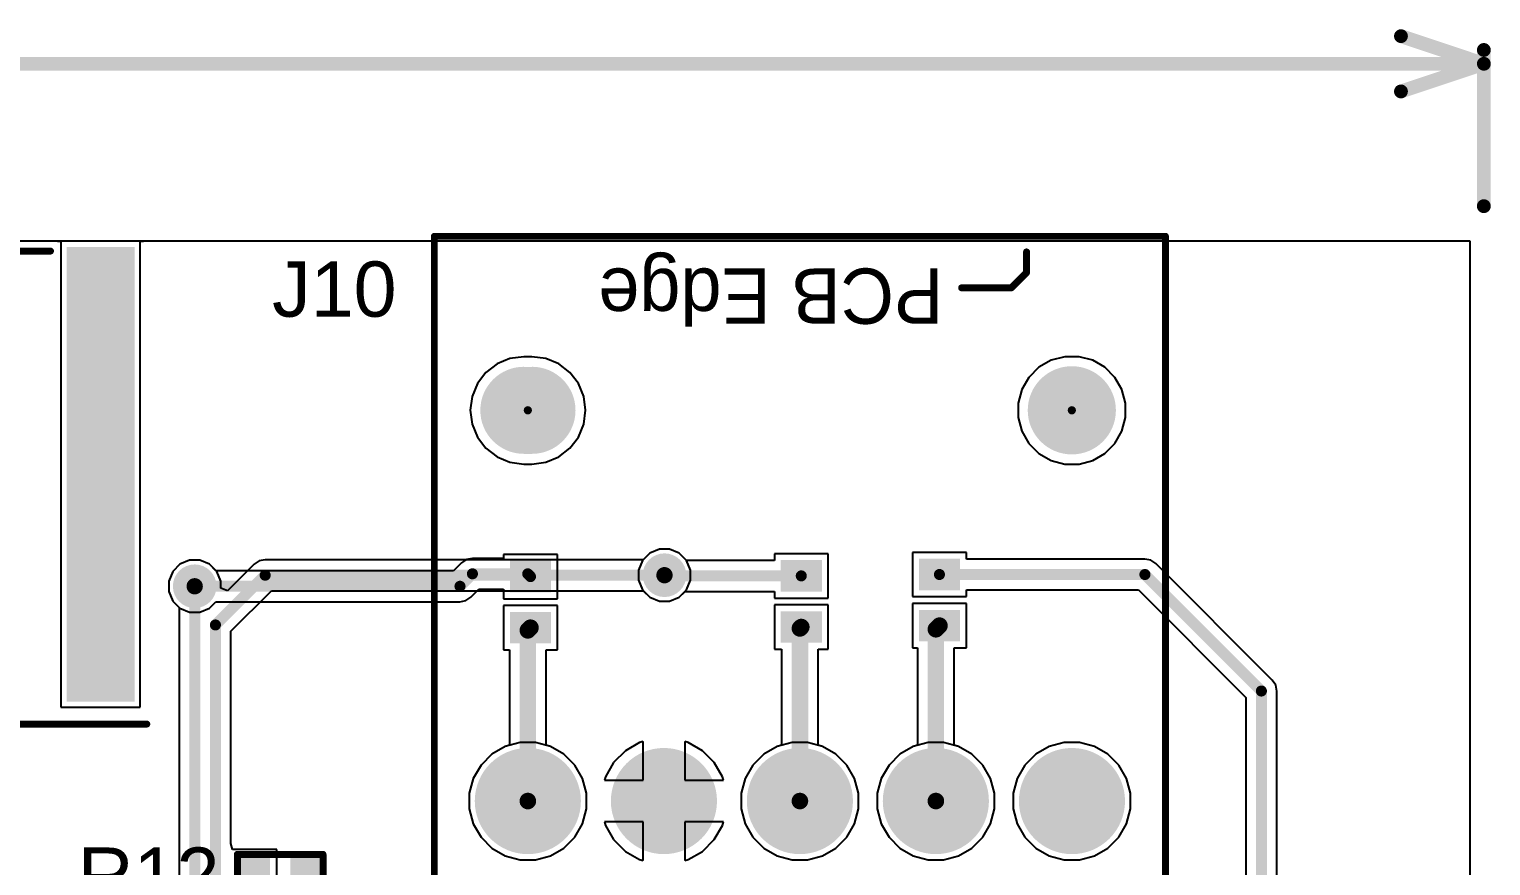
# Model space of a CAD drawing. Header units: millimetres. Extents: x -0.13 to 3.86, y -0.01 to 4.3.
# Drawn here: x 2.797 to 3.855, y 3.688 to 4.293 of the extents above; entities that cross this region are included whole.
import ezdxf

# ---------------------------------------------------------------- set-up
doc = ezdxf.new("R2010")
doc.units = ezdxf.units.MM
doc.header["$MEASUREMENT"] = 0
for name, color, linetype in [('BottomLayer', 5, 'Continuous'), ('BottomPaste', 16, 'Continuous'), ('BottomSolder', 6, 'Continuous'), ('Mechanical1', 6, 'Continuous'), ('MultiLayer', 9, 'Continuous'), ('PadHoleLayer', 156, 'Continuous'), ('TopLayer', 1, 'Continuous'), ('TopOverlay', 2, 'Continuous'), ('TopPaste', 8, 'Continuous'), ('TopSolder', 216, 'Continuous'), ('ViaHoleLayer', 16, 'Continuous')]:
    doc.layers.add(name, color=color, linetype=linetype)
doc.styles.add('Arial', font='arial.ttf', dxfattribs={"height": 0.2})

# ---------------------------------------------------------------- blocks, each defined once
blk = doc.blocks.new('R___0402_152')
at = {"layer": 'TopLayer'}
for points in [[(-0.0275, -0.0125), (-0.0275, 0.0125), (-0.0095, 0.0125), (-0.0095, -0.0125)], [(0.0095, -0.0125), (0.0095, 0.0125), (0.0275, 0.0125), (0.0275, -0.0125)]]:
    blk.add_hatch(color=1, dxfattribs=at).paths.add_polyline_path(points)
at = {"layer": 'TopPaste'}
for points in [[(-0.0275, -0.0125), (-0.0275, 0.0125), (-0.0095, 0.0125), (-0.0095, -0.0125)], [(0.0095, -0.0125), (0.0095, 0.0125), (0.0275, 0.0125), (0.0275, -0.0125)]]:
    blk.add_hatch(color=8, dxfattribs=at).paths.add_polyline_path(points)
at = {"layer": 'TopSolder'}
for points in [[(-0.0297, -0.0147), (-0.0297, 0.0147), (-0.0073, 0.0147), (-0.0073, -0.0147)], [(0.0073, -0.0147), (0.0073, 0.0147), (0.0297, 0.0147), (0.0297, -0.0147)]]:
    blk.add_hatch(color=216, dxfattribs=at).paths.add_polyline_path(points)
at = {"layer": 'TopOverlay'}
for points, const_width in [([(-0.031, -0.016), (-0.031, 0.016)], 0.005), ([(-0.031, 0.016), (0.031, 0.016)], 0.005), ([(0.031, -0.016), (0.031, 0.016)], 0.005), ([(-0.031, -0.016), (0.031, -0.016)], 0.005), ([(-0.032, -0.017), (0.032, -0.017)], 0.000127)]:
    blk.add_lwpolyline(points, dxfattribs=dict(at, const_width=const_width))
for points, const_width in [([(-0.0323, 0.016, 1), (-0.0298, 0.016, 1)], 0.0025), ([(-0.0323, 0.016, 1), (-0.0298, 0.016, 1)], 0.0025), ([(0.0297, 0.016, 1), (0.0322, 0.016, 1)], 0.0025), ([(0.0297, 0.016, 1), (0.0322, 0.016, 1)], 0.0025), ([(-0.0323, -0.016, 1), (-0.0298, -0.016, 1)], 0.0025), ([(-0.0323, -0.016, 1), (-0.0298, -0.016, 1)], 0.0025), ([(-0.032, -0.017, 1), (-0.032, -0.017, 1)], 0.0000635), ([(0.0297, -0.016, 1), (0.0322, -0.016, 1)], 0.0025), ([(0.0297, -0.016, 1), (0.0322, -0.016, 1)], 0.0025), ([(0.032, -0.017, 1), (0.032, -0.017, 1)], 0.0000635)]:
    blk.add_lwpolyline(points, format="xyb", close=True, dxfattribs=dict(at, const_width=const_width))
blk = doc.blocks.new('1054301305_201')
at = {"layer": 'TopLayer'}
for points in [[(-0.2094, 0.1463), (-0.1606, 0.1463), (-0.1606, 0.0478), (-0.2094, 0.0478)], [(-0.111, 0.1463), (-0.0622, 0.1463), (-0.0622, 0.0478), (-0.111, 0.0478)], [(-0.0126, 0.1463), (0.0362, 0.1463), (0.0362, 0.0478), (-0.0126, 0.0478)], [(0.0858, 0.1463), (0.1346, 0.1463), (0.1346, 0.0478), (0.0858, 0.0478)], [(0.1843, 0.1463), (0.2331, 0.1463), (0.2331, 0.0478), (0.1843, 0.0478)], [(-0.3079, 0.0644), (-0.2646, 0.0644), (-0.2646, -0.2585), (-0.3079, -0.2585)], [(0.2646, 0.0644), (0.3079, 0.0644), (0.3079, -0.2585), (0.2646, -0.2585)]]:
    blk.add_hatch(color=1, dxfattribs=at).paths.add_polyline_path(points)
at = {"layer": 'TopPaste'}
for points in [[(-0.2094, 0.1463), (-0.1606, 0.1463), (-0.1606, 0.0478), (-0.2094, 0.0478)], [(-0.111, 0.1463), (-0.0622, 0.1463), (-0.0622, 0.0478), (-0.111, 0.0478)], [(-0.0126, 0.1463), (0.0362, 0.1463), (0.0362, 0.0478), (-0.0126, 0.0478)], [(0.0858, 0.1463), (0.1346, 0.1463), (0.1346, 0.0478), (0.0858, 0.0478)], [(0.1843, 0.1463), (0.2331, 0.1463), (0.2331, 0.0478), (0.1843, 0.0478)], [(-0.3079, 0.0644), (-0.2646, 0.0644), (-0.2646, -0.2585), (-0.3079, -0.2585)], [(0.2646, 0.0644), (0.3079, 0.0644), (0.3079, -0.2585), (0.2646, -0.2585)]]:
    blk.add_hatch(color=8, dxfattribs=at).paths.add_polyline_path(points)
at = {"layer": 'TopSolder'}
for points in [[(-0.2124, 0.1493), (-0.1576, 0.1493), (-0.1576, 0.0448), (-0.2124, 0.0448)], [(-0.114, 0.1493), (-0.0592, 0.1493), (-0.0592, 0.0448), (-0.114, 0.0448)], [(-0.0156, 0.1493), (0.0392, 0.1493), (0.0392, 0.0448), (-0.0156, 0.0448)], [(0.0828, 0.1493), (0.1376, 0.1493), (0.1376, 0.0448), (0.0828, 0.0448)], [(0.1813, 0.1493), (0.2361, 0.1493), (0.2361, 0.0448), (0.1813, 0.0448)], [(-0.3109, 0.0674), (-0.2616, 0.0674), (-0.2616, -0.2615), (-0.3109, -0.2615)], [(0.2616, 0.0674), (0.3109, 0.0674), (0.3109, -0.2615), (0.2616, -0.2615)]]:
    blk.add_hatch(color=216, dxfattribs=at).paths.add_polyline_path(points)
at = {"layer": 'TopOverlay'}
for points, const_width in [([(0.2505, 0.1165), (0.2455, 0.1115)], 0.00787), ([(0.2505, 0.1165), (0.2505, 0.1065)], 0.00787), ([(0.2505, 0.1065), (0.2455, 0.1115)], 0.00787), ([(-0.2244, 0.0837), (-0.3197, 0.0837)], 0.005), ([(0.3197, 0.0837), (0.248, 0.0837)], 0.005), ([(0.248, -0.2585), (-0.25, -0.2585)], 0.005)]:
    blk.add_lwpolyline(points, dxfattribs=dict(at, const_width=const_width))
for points, const_width in [([(0.2486, 0.1165, 1), (0.2525, 0.1165, 1)], 0.00394), ([(0.2486, 0.1165, 1), (0.2525, 0.1165, 1)], 0.00394), ([(0.2436, 0.1115, 1), (0.2475, 0.1115, 1)], 0.00394), ([(0.2436, 0.1115, 1), (0.2475, 0.1115, 1)], 0.00394), ([(0.2486, 0.1065, 1), (0.2525, 0.1065, 1)], 0.00394), ([(0.2486, 0.1065, 1), (0.2525, 0.1065, 1)], 0.00394), ([(-0.3209, 0.0837, 1), (-0.3184, 0.0837, 1)], 0.0025), ([(-0.2257, 0.0837, 1), (-0.2232, 0.0837, 1)], 0.0025), ([(0.2468, 0.0837, 1), (0.2493, 0.0837, 1)], 0.0025), ([(0.3184, 0.0837, 1), (0.3209, 0.0837, 1)], 0.0025), ([(-0.2512, -0.2585, 1), (-0.2487, -0.2585, 1)], 0.0025), ([(0.2468, -0.2585, 1), (0.2493, -0.2585, 1)], 0.0025)]:
    blk.add_lwpolyline(points, format="xyb", close=True, dxfattribs=dict(at, const_width=const_width))
blk = doc.blocks.new('1053141310_202')
at = {"layer": 'BottomLayer'}
h = blk.add_hatch(color=5, dxfattribs=at)
edge = h.paths.add_edge_path()
edge.add_arc((-0.1969, 0.1906), 0.0354, 0, 360)
h = blk.add_hatch(color=5, dxfattribs=at)
edge = h.paths.add_edge_path()
edge.add_arc((-0.0984, 0.1906), 0.0354, 0, 360)
h = blk.add_hatch(color=5, dxfattribs=at)
edge = h.paths.add_edge_path()
edge.add_arc((0, 0.1906), 0.0354, 0, 360)
h = blk.add_hatch(color=5, dxfattribs=at)
edge = h.paths.add_edge_path()
edge.add_arc((0.0984, 0.1906), 0.0354, 0, 360)
blk.add_hatch(color=5, dxfattribs=at).paths.add_polyline_path([(0.1614, 0.226), (0.2323, 0.226), (0.2323, 0.1551), (0.1614, 0.1551)])
h = blk.add_hatch(color=5, dxfattribs=at)
edge = h.paths.add_edge_path()
edge.add_arc((-0.1969, 0.0921), 0.0354, 0, 360)
h = blk.add_hatch(color=5, dxfattribs=at)
edge = h.paths.add_edge_path()
edge.add_arc((-0.0984, 0.0921), 0.0354, 0, 360)
h = blk.add_hatch(color=5, dxfattribs=at)
edge = h.paths.add_edge_path()
edge.add_arc((0, 0.0921), 0.0354, 0, 360)
h = blk.add_hatch(color=5, dxfattribs=at)
edge = h.paths.add_edge_path()
edge.add_arc((0.0984, 0.0921), 0.0354, 0, 360)
h = blk.add_hatch(color=5, dxfattribs=at)
edge = h.paths.add_edge_path()
edge.add_arc((0.1969, 0.0921), 0.0354, 0, 360)
at = {"layer": 'BottomSolder'}
h = blk.add_hatch(color=6, dxfattribs=at)
edge = h.paths.add_edge_path()
edge.add_arc((-0.1969, 0.1906), 0.0384, 0, 360)
h = blk.add_hatch(color=6, dxfattribs=at)
edge = h.paths.add_edge_path()
edge.add_arc((-0.0984, 0.1906), 0.0384, 0, 360)
h = blk.add_hatch(color=6, dxfattribs=at)
edge = h.paths.add_edge_path()
edge.add_arc((0, 0.1906), 0.0384, 0, 360)
h = blk.add_hatch(color=6, dxfattribs=at)
edge = h.paths.add_edge_path()
edge.add_arc((0.0984, 0.1906), 0.0384, 0, 360)
blk.add_hatch(color=6, dxfattribs=at).paths.add_polyline_path([(0.1584, 0.229), (0.2353, 0.229), (0.2353, 0.1521), (0.1584, 0.1521)])
h = blk.add_hatch(color=6, dxfattribs=at)
edge = h.paths.add_edge_path()
edge.add_arc((-0.1969, 0.0921), 0.0384, 0, 360)
h = blk.add_hatch(color=6, dxfattribs=at)
edge = h.paths.add_edge_path()
edge.add_arc((-0.0984, 0.0921), 0.0384, 0, 360)
h = blk.add_hatch(color=6, dxfattribs=at)
edge = h.paths.add_edge_path()
edge.add_arc((0, 0.0921), 0.0384, 0, 360)
h = blk.add_hatch(color=6, dxfattribs=at)
edge = h.paths.add_edge_path()
edge.add_arc((0.0984, 0.0921), 0.0384, 0, 360)
h = blk.add_hatch(color=6, dxfattribs=at)
edge = h.paths.add_edge_path()
edge.add_arc((0.1969, 0.0921), 0.0384, 0, 360)
h = blk.add_hatch(color=6, dxfattribs=at)
edge = h.paths.add_edge_path()
edge.add_arc((-0.1968, -0.1906), 0.003, 0, 360)
h = blk.add_hatch(color=6, dxfattribs=at)
edge = h.paths.add_edge_path()
edge.add_arc((0.1969, -0.1906), 0.003, 0, 360)
at = {"layer": 'MultiLayer'}
h = blk.add_hatch(color=9, dxfattribs=at)
edge = h.paths.add_edge_path()
edge.add_arc((-0.1969, 0.1906), 0.0354, 0, 360)
h = blk.add_hatch(color=9, dxfattribs=at)
edge = h.paths.add_edge_path()
edge.add_arc((-0.0984, 0.1906), 0.0354, 0, 360)
h = blk.add_hatch(color=9, dxfattribs=at)
edge = h.paths.add_edge_path()
edge.add_arc((0, 0.1906), 0.0354, 0, 360)
h = blk.add_hatch(color=9, dxfattribs=at)
edge = h.paths.add_edge_path()
edge.add_arc((0.0984, 0.1906), 0.0354, 0, 360)
blk.add_hatch(color=9, dxfattribs=at).paths.add_polyline_path([(0.1614, 0.226), (0.2323, 0.226), (0.2323, 0.1551), (0.1614, 0.1551)])
h = blk.add_hatch(color=9, dxfattribs=at)
edge = h.paths.add_edge_path()
edge.add_arc((-0.1969, 0.0921), 0.0354, 0, 360)
h = blk.add_hatch(color=9, dxfattribs=at)
edge = h.paths.add_edge_path()
edge.add_arc((-0.0984, 0.0921), 0.0354, 0, 360)
h = blk.add_hatch(color=9, dxfattribs=at)
edge = h.paths.add_edge_path()
edge.add_arc((0, 0.0921), 0.0354, 0, 360)
h = blk.add_hatch(color=9, dxfattribs=at)
edge = h.paths.add_edge_path()
edge.add_arc((0.0984, 0.0921), 0.0354, 0, 360)
h = blk.add_hatch(color=9, dxfattribs=at)
edge = h.paths.add_edge_path()
edge.add_arc((0.1969, 0.0921), 0.0354, 0, 360)
at = {"layer": 'PadHoleLayer'}
h = blk.add_hatch(color=156, dxfattribs=at)
edge = h.paths.add_edge_path()
edge.add_arc((-0.1969, 0.1906), 0.0236, 0, 360)
h = blk.add_hatch(color=156, dxfattribs=at)
edge = h.paths.add_edge_path()
edge.add_arc((-0.0984, 0.1906), 0.0236, 0, 360)
h = blk.add_hatch(color=156, dxfattribs=at)
edge = h.paths.add_edge_path()
edge.add_arc((0, 0.1906), 0.0236, 0, 360)
h = blk.add_hatch(color=156, dxfattribs=at)
edge = h.paths.add_edge_path()
edge.add_arc((0.0984, 0.1906), 0.0236, 0, 360)
h = blk.add_hatch(color=156, dxfattribs=at)
edge = h.paths.add_edge_path()
edge.add_arc((0.1969, 0.1906), 0.0236, 0, 360)
h = blk.add_hatch(color=156, dxfattribs=at)
edge = h.paths.add_edge_path()
edge.add_arc((-0.1969, 0.0921), 0.0236, 0, 360)
h = blk.add_hatch(color=156, dxfattribs=at)
edge = h.paths.add_edge_path()
edge.add_arc((-0.0984, 0.0921), 0.0236, 0, 360)
h = blk.add_hatch(color=156, dxfattribs=at)
edge = h.paths.add_edge_path()
edge.add_arc((0, 0.0921), 0.0236, 0, 360)
h = blk.add_hatch(color=156, dxfattribs=at)
edge = h.paths.add_edge_path()
edge.add_arc((0.0984, 0.0921), 0.0236, 0, 360)
h = blk.add_hatch(color=156, dxfattribs=at)
edge = h.paths.add_edge_path()
edge.add_arc((0.1969, 0.0921), 0.0236, 0, 360)
h = blk.add_hatch(color=156, dxfattribs=at)
edge = h.paths.add_edge_path()
edge.add_arc((-0.1968, -0.1906), 0.0319, 0, 360)
h = blk.add_hatch(color=156, dxfattribs=at)
edge = h.paths.add_edge_path()
edge.add_arc((0.1939, -0.1906), 0.0315, 90, 270)
edge.add_line((0.1939, -0.222), (0.1998, -0.222))
edge.add_arc((0.1998, -0.1906), 0.0315, 270, 450)
edge.add_line((0.1998, -0.1591), (0.1939, -0.1591))
at = {"layer": 'TopLayer'}
h = blk.add_hatch(color=1, dxfattribs=at)
edge = h.paths.add_edge_path()
edge.add_arc((-0.1969, 0.1906), 0.0354, 0, 360)
h = blk.add_hatch(color=1, dxfattribs=at)
edge = h.paths.add_edge_path()
edge.add_arc((-0.0984, 0.1906), 0.0354, 0, 360)
h = blk.add_hatch(color=1, dxfattribs=at)
edge = h.paths.add_edge_path()
edge.add_arc((0, 0.1906), 0.0354, 0, 360)
h = blk.add_hatch(color=1, dxfattribs=at)
edge = h.paths.add_edge_path()
edge.add_arc((0.0984, 0.1906), 0.0354, 0, 360)
blk.add_hatch(color=1, dxfattribs=at).paths.add_polyline_path([(0.1614, 0.226), (0.2323, 0.226), (0.2323, 0.1551), (0.1614, 0.1551)])
h = blk.add_hatch(color=1, dxfattribs=at)
edge = h.paths.add_edge_path()
edge.add_arc((-0.1969, 0.0921), 0.0354, 0, 360)
h = blk.add_hatch(color=1, dxfattribs=at)
edge = h.paths.add_edge_path()
edge.add_arc((-0.0984, 0.0921), 0.0354, 0, 360)
h = blk.add_hatch(color=1, dxfattribs=at)
edge = h.paths.add_edge_path()
edge.add_arc((0, 0.0921), 0.0354, 0, 360)
h = blk.add_hatch(color=1, dxfattribs=at)
edge = h.paths.add_edge_path()
edge.add_arc((0.0984, 0.0921), 0.0354, 0, 360)
h = blk.add_hatch(color=1, dxfattribs=at)
edge = h.paths.add_edge_path()
edge.add_arc((0.1969, 0.0921), 0.0354, 0, 360)
at = {"layer": 'TopSolder'}
h = blk.add_hatch(color=216, dxfattribs=at)
edge = h.paths.add_edge_path()
edge.add_arc((-0.1969, 0.1906), 0.0384, 0, 360)
h = blk.add_hatch(color=216, dxfattribs=at)
edge = h.paths.add_edge_path()
edge.add_arc((-0.0984, 0.1906), 0.0384, 0, 360)
h = blk.add_hatch(color=216, dxfattribs=at)
edge = h.paths.add_edge_path()
edge.add_arc((0, 0.1906), 0.0384, 0, 360)
h = blk.add_hatch(color=216, dxfattribs=at)
edge = h.paths.add_edge_path()
edge.add_arc((0.0984, 0.1906), 0.0384, 0, 360)
blk.add_hatch(color=216, dxfattribs=at).paths.add_polyline_path([(0.1584, 0.229), (0.2353, 0.229), (0.2353, 0.1521), (0.1584, 0.1521)])
h = blk.add_hatch(color=216, dxfattribs=at)
edge = h.paths.add_edge_path()
edge.add_arc((-0.1969, 0.0921), 0.0384, 0, 360)
h = blk.add_hatch(color=216, dxfattribs=at)
edge = h.paths.add_edge_path()
edge.add_arc((-0.0984, 0.0921), 0.0384, 0, 360)
h = blk.add_hatch(color=216, dxfattribs=at)
edge = h.paths.add_edge_path()
edge.add_arc((0, 0.0921), 0.0384, 0, 360)
h = blk.add_hatch(color=216, dxfattribs=at)
edge = h.paths.add_edge_path()
edge.add_arc((0.0984, 0.0921), 0.0384, 0, 360)
h = blk.add_hatch(color=216, dxfattribs=at)
edge = h.paths.add_edge_path()
edge.add_arc((0.1969, 0.0921), 0.0384, 0, 360)
h = blk.add_hatch(color=216, dxfattribs=at)
edge = h.paths.add_edge_path()
edge.add_arc((-0.1968, -0.1906), 0.003, 0, 360)
h = blk.add_hatch(color=216, dxfattribs=at)
edge = h.paths.add_edge_path()
edge.add_arc((0.1969, -0.1906), 0.003, 0, 360)
at = {"layer": 'TopOverlay'}
for points, const_width in [([(0.2469, 0.2226), (0.2419, 0.2176)], 0.00787), ([(0.2469, 0.2226), (0.2469, 0.2126)], 0.00787), ([(0.2469, 0.2126), (0.2419, 0.2176)], 0.00787), ([(-0.2646, 0.2028), (-0.2646, -0.3165)], 0.005), ([(-0.2413, 0.2028), (-0.2646, 0.2028)], 0.005), ([(-0.1428, 0.2028), (-0.1524, 0.2028)], 0.005), ([(-0.0444, 0.2028), (-0.054, 0.2028)], 0.005), ([(0.054, 0.2028), (0.0444, 0.2028)], 0.005), ([(0.1508, 0.2028), (0.1428, 0.2028)], 0.005), ([(0.2646, 0.2028), (0.2429, 0.2028)], 0.005), ([(0.2646, 0.2028), (0.2646, -0.3165)], 0.005), ([(-0.153, -0.2792), (-0.164, -0.2902)], 0.005), ([(-0.117, -0.2792), (-0.153, -0.2792)], 0.005), ([(-0.164, -0.2902), (-0.164, -0.3052)], 0.005), ([(0.2646, -0.3165), (-0.2646, -0.3165)], 0.005)]:
    blk.add_lwpolyline(points, dxfattribs=dict(at, const_width=const_width))
for points, const_width in [([(0.2449, 0.2226, 1), (0.2488, 0.2226, 1)], 0.00394), ([(0.2449, 0.2226, 1), (0.2488, 0.2226, 1)], 0.00394), ([(0.2399, 0.2176, 1), (0.2438, 0.2176, 1)], 0.00394), ([(0.2399, 0.2176, 1), (0.2438, 0.2176, 1)], 0.00394), ([(0.2449, 0.2126, 1), (0.2488, 0.2126, 1)], 0.00394), ([(0.2449, 0.2126, 1), (0.2488, 0.2126, 1)], 0.00394), ([(-0.2658, 0.2028, 1), (-0.2633, 0.2028, 1)], 0.0025), ([(-0.2658, 0.2028, 1), (-0.2633, 0.2028, 1)], 0.0025), ([(-0.2425, 0.2028, 1), (-0.24, 0.2028, 1)], 0.0025), ([(-0.1537, 0.2028, 1), (-0.1512, 0.2028, 1)], 0.0025), ([(-0.1441, 0.2028, 1), (-0.1416, 0.2028, 1)], 0.0025), ([(-0.0553, 0.2028, 1), (-0.0528, 0.2028, 1)], 0.0025), ([(-0.0457, 0.2028, 1), (-0.0432, 0.2028, 1)], 0.0025), ([(0.0432, 0.2028, 1), (0.0457, 0.2028, 1)], 0.0025), ([(0.0528, 0.2028, 1), (0.0553, 0.2028, 1)], 0.0025), ([(0.1416, 0.2028, 1), (0.1441, 0.2028, 1)], 0.0025), ([(0.1495, 0.2028, 1), (0.152, 0.2028, 1)], 0.0025), ([(0.2417, 0.2028, 1), (0.2442, 0.2028, 1)], 0.0025), ([(0.2633, 0.2028, 1), (0.2658, 0.2028, 1)], 0.0025), ([(0.2633, 0.2028, 1), (0.2658, 0.2028, 1)], 0.0025), ([(-0.1543, -0.2792, 1), (-0.1518, -0.2792, 1)], 0.0025), ([(-0.1543, -0.2792, 1), (-0.1518, -0.2792, 1)], 0.0025), ([(-0.1183, -0.2792, 1), (-0.1158, -0.2792, 1)], 0.0025), ([(-0.1653, -0.2902, 1), (-0.1628, -0.2902, 1)], 0.0025), ([(-0.1653, -0.2902, 1), (-0.1628, -0.2902, 1)], 0.0025), ([(-0.1653, -0.3052, 1), (-0.1628, -0.3052, 1)], 0.0025), ([(-0.2658, -0.3165, 1), (-0.2633, -0.3165, 1)], 0.0025), ([(-0.2658, -0.3165, 1), (-0.2633, -0.3165, 1)], 0.0025), ([(0.2633, -0.3165, 1), (0.2658, -0.3165, 1)], 0.0025), ([(0.2633, -0.3165, 1), (0.2658, -0.3165, 1)], 0.0025)]:
    blk.add_lwpolyline(points, format="xyb", close=True, dxfattribs=dict(at, const_width=const_width))
blk.add_text('PCB Edge', height=0.04, dxfattribs=at).set_placement((-0.1038, -0.2932))
blk = doc.blocks.new('C___0402_B_236')
at = {"layer": 'BottomLayer'}
for points in [[(-0.0095, 0.0125), (-0.0095, -0.0125), (-0.0275, -0.0125), (-0.0275, 0.0125)], [(0.0275, 0.0125), (0.0275, -0.0125), (0.0095, -0.0125), (0.0095, 0.0125)]]:
    blk.add_hatch(color=5, dxfattribs=at).paths.add_polyline_path(points)
at = {"layer": 'BottomPaste'}
for points in [[(-0.0095, 0.0125), (-0.0095, -0.0125), (-0.0275, -0.0125), (-0.0275, 0.0125)], [(0.0275, 0.0125), (0.0275, -0.0125), (0.0095, -0.0125), (0.0095, 0.0125)]]:
    blk.add_hatch(color=16, dxfattribs=at).paths.add_polyline_path(points)
at = {"layer": 'BottomSolder'}
for points in [[(-0.0071, 0.0149), (-0.0071, -0.0149), (-0.0299, -0.0149), (-0.0299, 0.0149)], [(0.0299, 0.0149), (0.0299, -0.0149), (0.0071, -0.0149), (0.0071, 0.0149)]]:
    blk.add_hatch(color=6, dxfattribs=at).paths.add_polyline_path(points)
blk = doc.blocks.new('C___0402_B_237')
at = {"layer": 'BottomLayer'}
for points in [[(-0.0095, 0.0125), (-0.0095, -0.0125), (-0.0275, -0.0125), (-0.0275, 0.0125)], [(0.0275, 0.0125), (0.0275, -0.0125), (0.0095, -0.0125), (0.0095, 0.0125)]]:
    blk.add_hatch(color=5, dxfattribs=at).paths.add_polyline_path(points)
at = {"layer": 'BottomPaste'}
for points in [[(-0.0095, 0.0125), (-0.0095, -0.0125), (-0.0275, -0.0125), (-0.0275, 0.0125)], [(0.0275, 0.0125), (0.0275, -0.0125), (0.0095, -0.0125), (0.0095, 0.0125)]]:
    blk.add_hatch(color=16, dxfattribs=at).paths.add_polyline_path(points)
at = {"layer": 'BottomSolder'}
for points in [[(-0.0071, 0.0149), (-0.0071, -0.0149), (-0.0299, -0.0149), (-0.0299, 0.0149)], [(0.0299, 0.0149), (0.0299, -0.0149), (0.0071, -0.0149), (0.0071, 0.0149)]]:
    blk.add_hatch(color=6, dxfattribs=at).paths.add_polyline_path(points)
blk = doc.blocks.new('C___0402_B_238')
at = {"layer": 'BottomLayer'}
for points in [[(-0.0095, 0.0125), (-0.0095, -0.0125), (-0.0275, -0.0125), (-0.0275, 0.0125)], [(0.0275, 0.0125), (0.0275, -0.0125), (0.0095, -0.0125), (0.0095, 0.0125)]]:
    blk.add_hatch(color=5, dxfattribs=at).paths.add_polyline_path(points)
at = {"layer": 'BottomPaste'}
for points in [[(-0.0095, 0.0125), (-0.0095, -0.0125), (-0.0275, -0.0125), (-0.0275, 0.0125)], [(0.0275, 0.0125), (0.0275, -0.0125), (0.0095, -0.0125), (0.0095, 0.0125)]]:
    blk.add_hatch(color=16, dxfattribs=at).paths.add_polyline_path(points)
at = {"layer": 'BottomSolder'}
for points in [[(-0.0071, 0.0149), (-0.0071, -0.0149), (-0.0299, -0.0149), (-0.0299, 0.0149)], [(0.0299, 0.0149), (0.0299, -0.0149), (0.0071, -0.0149), (0.0071, 0.0149)]]:
    blk.add_hatch(color=6, dxfattribs=at).paths.add_polyline_path(points)

msp = doc.modelspace()

# ---------------------------------------------------------------- hatches: boundary and pattern name
at = {"layer": 'BottomLayer'}
h = msp.add_hatch(color=5, dxfattribs=at)
edge = h.paths.add_edge_path()
edge.add_arc((3.257, 3.898), 0.0118, 0, 360)
h = msp.add_hatch(color=5, dxfattribs=at)
edge = h.paths.add_edge_path()
edge.add_arc((2.917, 3.89), 0.0118, 0, 360)
at = {"layer": 'BottomSolder'}
h = msp.add_hatch(color=6, dxfattribs=at)
edge = h.paths.add_edge_path()
edge.add_arc((3.257, 3.898), 0.0158, 0, 360)
h = msp.add_hatch(color=6, dxfattribs=at)
edge = h.paths.add_edge_path()
edge.add_arc((2.917, 3.89), 0.0158, 0, 360)
at = {"layer": 'TopLayer'}
h = msp.add_hatch(color=1, dxfattribs=at)
edge = h.paths.add_edge_path()
edge.add_arc((3.257, 3.898), 0.0118, 0, 360)
h = msp.add_hatch(color=1, dxfattribs=at)
edge = h.paths.add_edge_path()
edge.add_arc((2.917, 3.89), 0.0118, 0, 360)
at = {"layer": 'ViaHoleLayer'}
h = msp.add_hatch(color=16, dxfattribs=at)
edge = h.paths.add_edge_path()
edge.add_arc((3.257, 3.898), 0.00591, 0, 360)
h = msp.add_hatch(color=16, dxfattribs=at)
edge = h.paths.add_edge_path()
edge.add_arc((2.917, 3.89), 0.00591, 0, 360)

# ---------------------------------------------------------------- linework, layer by layer
at = {"layer": 'BottomLayer'}
for p, q in [((2.265, 4.1398), (3.8398, 4.1398)), ((3.8398, 4.1398), (3.8398, 0.0102)), ((3.1451, 4.0548), (3.1358, 4.0509)), ((3.1552, 4.0561), (3.1451, 4.0548)), ((3.1611, 4.0561), (3.1552, 4.0561)), ((3.1712, 4.0548), (3.1611, 4.0561)), ((3.1805, 4.0509), (3.1712, 4.0548)), ((3.5368, 4.0535), (3.528, 4.0484)), ((3.5467, 4.0561), (3.5368, 4.0535)), ((3.557, 4.0561), (3.5467, 4.0561)), ((3.5669, 4.0535), (3.557, 4.0561)), ((3.5757, 4.0484), (3.5669, 4.0535)), ((3.1277, 4.0447), (3.1216, 4.0367)), ((3.1358, 4.0509), (3.1277, 4.0447)), ((3.1886, 4.0447), (3.1805, 4.0509)), ((3.1947, 4.0367), (3.1886, 4.0447)), ((3.5207, 4.0411), (3.5156, 4.0323)), ((3.528, 4.0484), (3.5207, 4.0411)), ((3.583, 4.0411), (3.5757, 4.0484)), ((3.5881, 4.0323), (3.583, 4.0411)), ((3.1216, 4.0367), (3.1177, 4.0273)), ((3.1986, 4.0273), (3.1947, 4.0367)), ((3.5156, 4.0323), (3.513, 4.0224)), ((3.5907, 4.0224), (3.5881, 4.0323)), ((3.1177, 4.0273), (3.1164, 4.0173)), ((3.1999, 4.0173), (3.1986, 4.0273)), ((3.513, 4.0224), (3.513, 4.0121)), ((3.5907, 4.0121), (3.5907, 4.0224)), ((3.1164, 4.0173), (3.1177, 4.0072)), ((3.1986, 4.0072), (3.1999, 4.0173)), ((3.513, 4.0121), (3.5156, 4.0022)), ((3.5881, 4.0022), (3.5907, 4.0121)), ((3.1177, 4.0072), (3.1216, 3.9978)), ((3.1947, 3.9978), (3.1986, 4.0072)), ((3.5156, 4.0022), (3.5207, 3.9934)), ((3.583, 3.9934), (3.5881, 4.0022)), ((3.1216, 3.9978), (3.1277, 3.9898)), ((3.1277, 3.9898), (3.1358, 3.9836)), ((3.1805, 3.9836), (3.1886, 3.9898)), ((3.1886, 3.9898), (3.1947, 3.9978)), ((3.5207, 3.9934), (3.528, 3.9861)), ((3.5757, 3.9861), (3.583, 3.9934)), ((3.1358, 3.9836), (3.1451, 3.9798)), ((3.1451, 3.9798), (3.1552, 3.9784)), ((3.1552, 3.9784), (3.1611, 3.9784)), ((3.1611, 3.9784), (3.1712, 3.9798)), ((3.1712, 3.9798), (3.1805, 3.9836)), ((3.528, 3.9861), (3.5368, 3.981)), ((3.5368, 3.981), (3.5467, 3.9784)), ((3.5467, 3.9784), (3.557, 3.9784)), ((3.557, 3.9784), (3.5669, 3.981)), ((3.5669, 3.981), (3.5757, 3.9861)), ((3.2463, 3.9139), (3.2411, 3.9087)), ((3.2533, 3.9168), (3.2463, 3.9139)), ((3.2607, 3.9168), (3.2533, 3.9168)), ((3.2677, 3.9139), (3.2607, 3.9168)), ((3.2729, 3.9087), (3.2677, 3.9139)), ((3.4755, 3.9145), (3.4365, 3.9145)), ((3.4365, 3.9145), (3.4365, 3.8825)), ((3.4755, 3.9097), (3.4755, 3.9145)), ((2.9063, 3.9059), (2.9011, 3.9007)), ((2.9133, 3.9088), (2.9063, 3.9059)), ((2.9207, 3.9088), (2.9133, 3.9088)), ((2.9277, 3.9059), (2.9207, 3.9088)), ((2.9324, 3.9012), (2.9277, 3.9059)), ((3.1101, 3.9069), (3.1044, 3.9012)), ((3.1137, 3.9094), (3.1101, 3.9069)), ((3.1101, 3.9069), (3.1101, 3.9069)), ((3.118, 3.9102), (3.1137, 3.9094)), ((3.1405, 3.9102), (3.118, 3.9102)), ((3.1795, 3.913), (3.1405, 3.913)), ((3.1405, 3.913), (3.1405, 3.9102)), ((3.1795, 3.881), (3.1795, 3.913)), ((3.2411, 3.9087), (3.2382, 3.9017)), ((3.3365, 3.9087), (3.2729, 3.9087)), ((3.3755, 3.9135), (3.3365, 3.9135)), ((3.3365, 3.9135), (3.3365, 3.9087)), ((3.3755, 3.8815), (3.3755, 3.9135)), ((3.6047, 3.9097), (3.4755, 3.9097)), ((3.609, 3.9089), (3.6047, 3.9097)), ((3.6047, 3.9097), (3.6047, 3.9097)), ((3.6126, 3.9064), (3.609, 3.9089)), ((3.6969, 3.8221), (3.6126, 3.9064)), ((2.9011, 3.9007), (2.8982, 3.8937)), ((2.8982, 3.8937), (2.8982, 3.8863)), ((3.1044, 3.9012), (2.9324, 3.9012)), ((3.2382, 3.9017), (3.2382, 3.8943)), ((3.2382, 3.8943), (3.2411, 3.8873)), ((2.8982, 3.8863), (2.9011, 3.8793)), ((3.1133, 3.8796), (3.1169, 3.8821)), ((3.1169, 3.8821), (3.1226, 3.8878)), ((3.1226, 3.8878), (3.1405, 3.8878)), ((3.1405, 3.8878), (3.1405, 3.881)), ((3.2411, 3.8873), (3.2463, 3.8821)), ((3.2463, 3.8821), (3.2533, 3.8792)), ((3.2607, 3.8792), (3.2677, 3.8821)), ((3.2677, 3.8821), (3.2719, 3.8863)), ((3.2719, 3.8863), (3.3365, 3.8863)), ((3.3365, 3.8863), (3.3365, 3.8815)), ((3.4365, 3.8825), (3.4755, 3.8825)), ((3.4755, 3.8825), (3.4755, 3.8873)), ((3.4755, 3.8873), (3.6, 3.8873)), ((3.6, 3.8873), (3.6778, 3.8095)), ((2.9011, 3.8793), (2.9063, 3.8741)), ((2.9063, 3.8741), (2.9133, 3.8712)), ((2.9207, 3.8712), (2.9277, 3.8741)), ((2.9277, 3.8741), (2.9324, 3.8788)), ((2.9324, 3.8788), (3.109, 3.8788)), ((3.109, 3.8788), (3.1133, 3.8796)), ((3.109, 3.8788), (3.109, 3.8788)), ((3.1405, 3.881), (3.1795, 3.881)), ((3.1795, 3.876), (3.1405, 3.876)), ((3.1405, 3.876), (3.1405, 3.844)), ((3.1795, 3.844), (3.1795, 3.876)), ((3.2533, 3.8792), (3.2607, 3.8792)), ((3.3365, 3.8815), (3.3755, 3.8815)), ((3.3755, 3.8765), (3.3365, 3.8765)), ((3.3365, 3.8765), (3.3365, 3.8445)), ((3.3755, 3.8445), (3.3755, 3.8765)), ((3.4755, 3.8775), (3.4365, 3.8775)), ((3.4365, 3.8775), (3.4365, 3.8455)), ((3.4755, 3.8455), (3.4755, 3.8775)), ((2.9133, 3.8712), (2.9207, 3.8712)), ((3.1405, 3.844), (3.1449, 3.844)), ((3.1449, 3.844), (3.1449, 3.775)), ((3.1714, 3.775), (3.1714, 3.844)), ((3.1714, 3.844), (3.1795, 3.844)), ((3.3365, 3.8445), (3.3417, 3.8445)), ((3.3417, 3.8445), (3.3417, 3.775)), ((3.3683, 3.775), (3.3683, 3.8445)), ((3.3683, 3.8445), (3.3755, 3.8445)), ((3.4365, 3.8455), (3.4402, 3.8455)), ((3.4402, 3.8455), (3.4402, 3.775)), ((3.4667, 3.775), (3.4667, 3.8455)), ((3.4667, 3.8455), (3.4755, 3.8455)), ((3.6994, 3.8185), (3.6969, 3.8221)), ((3.6969, 3.8221), (3.6969, 3.8221)), ((3.6778, 3.8095), (3.6778, 3.5794)), ((3.7002, 3.8142), (3.6994, 3.8185)), ((3.7002, 3.5794), (3.7002, 3.8142)), ((3.7002, 3.8142), (3.7002, 3.8142)), ((3.239, 3.7769), (3.2287, 3.7709)), ((3.2416, 3.7776), (3.239, 3.7769)), ((3.2416, 3.7496), (3.2416, 3.7776)), ((3.2741, 3.7769), (3.2716, 3.7776)), ((3.2716, 3.7776), (3.2716, 3.7496)), ((3.2845, 3.7709), (3.2741, 3.7769)), ((3.5463, 3.777), (3.5355, 3.7741)), ((3.5574, 3.777), (3.5463, 3.777)), ((3.5682, 3.7741), (3.5574, 3.777)), ((3.1321, 3.7685), (3.1242, 3.7606)), ((3.1418, 3.7741), (3.1321, 3.7685)), ((3.1449, 3.775), (3.1418, 3.7741)), ((3.1745, 3.7741), (3.1714, 3.775)), ((3.1842, 3.7685), (3.1745, 3.7741)), ((3.1921, 3.7606), (3.1842, 3.7685)), ((3.2287, 3.7709), (3.2202, 3.7625)), ((3.2929, 3.7625), (3.2845, 3.7709)), ((3.3289, 3.7685), (3.321, 3.7606)), ((3.3386, 3.7741), (3.3289, 3.7685)), ((3.3417, 3.775), (3.3386, 3.7741)), ((3.3714, 3.7741), (3.3683, 3.775)), ((3.3811, 3.7685), (3.3714, 3.7741)), ((3.389, 3.7606), (3.3811, 3.7685)), ((3.4274, 3.7685), (3.4195, 3.7606)), ((3.437, 3.7741), (3.4274, 3.7685)), ((3.4402, 3.775), (3.437, 3.7741)), ((3.4698, 3.7741), (3.4667, 3.775)), ((3.4795, 3.7685), (3.4698, 3.7741)), ((3.4874, 3.7606), (3.4795, 3.7685)), ((3.5258, 3.7685), (3.5179, 3.7606)), ((3.5355, 3.7741), (3.5258, 3.7685)), ((3.5779, 3.7685), (3.5682, 3.7741)), ((3.5858, 3.7606), (3.5779, 3.7685)), ((3.1242, 3.7606), (3.1186, 3.751)), ((3.1977, 3.751), (3.1921, 3.7606)), ((3.2202, 3.7625), (3.2142, 3.7521)), ((3.2989, 3.7521), (3.2929, 3.7625)), ((3.321, 3.7606), (3.3155, 3.751)), ((3.3945, 3.751), (3.389, 3.7606)), ((3.4195, 3.7606), (3.4139, 3.751)), ((3.493, 3.751), (3.4874, 3.7606)), ((3.5179, 3.7606), (3.5123, 3.751)), ((3.5914, 3.751), (3.5858, 3.7606)), ((3.1186, 3.751), (3.1157, 3.7402)), ((3.2006, 3.7402), (3.1977, 3.751)), ((3.2142, 3.7521), (3.2136, 3.7496)), ((3.2136, 3.7496), (3.2416, 3.7496)), ((3.2716, 3.7496), (3.2996, 3.7496)), ((3.2996, 3.7496), (3.2989, 3.7521)), ((3.3155, 3.751), (3.3126, 3.7402)), ((3.3974, 3.7402), (3.3945, 3.751)), ((3.4139, 3.751), (3.411, 3.7402)), ((3.4959, 3.7402), (3.493, 3.751)), ((3.5123, 3.751), (3.5094, 3.7402)), ((3.5943, 3.7402), (3.5914, 3.751)), ((3.1157, 3.7402), (3.1157, 3.729)), ((3.2006, 3.729), (3.2006, 3.7402)), ((3.3126, 3.7402), (3.3126, 3.729)), ((3.3974, 3.729), (3.3974, 3.7402)), ((3.411, 3.7402), (3.411, 3.729)), ((3.4959, 3.729), (3.4959, 3.7402)), ((3.5094, 3.7402), (3.5094, 3.729)), ((3.5943, 3.729), (3.5943, 3.7402)), ((3.1157, 3.729), (3.1186, 3.7182)), ((3.1977, 3.7182), (3.2006, 3.729)), ((3.3126, 3.729), (3.3155, 3.7182)), ((3.3945, 3.7182), (3.3974, 3.729)), ((3.411, 3.729), (3.4139, 3.7182)), ((3.493, 3.7182), (3.4959, 3.729)), ((3.5094, 3.729), (3.5123, 3.7182)), ((3.5914, 3.7182), (3.5943, 3.729)), ((3.1186, 3.7182), (3.1242, 3.7085)), ((3.1921, 3.7085), (3.1977, 3.7182)), ((3.2416, 3.7196), (3.2136, 3.7196)), ((3.2136, 3.7196), (3.2142, 3.717)), ((3.2142, 3.717), (3.2202, 3.7067)), ((3.2416, 3.6916), (3.2416, 3.7196)), ((3.2996, 3.7196), (3.2716, 3.7196)), ((3.2716, 3.7196), (3.2716, 3.6916)), ((3.2929, 3.7067), (3.2989, 3.717)), ((3.2989, 3.717), (3.2996, 3.7196)), ((3.3155, 3.7182), (3.321, 3.7085)), ((3.389, 3.7085), (3.3945, 3.7182)), ((3.4139, 3.7182), (3.4195, 3.7085)), ((3.4874, 3.7085), (3.493, 3.7182)), ((3.5123, 3.7182), (3.5179, 3.7085)), ((3.5858, 3.7085), (3.5914, 3.7182)), ((3.1242, 3.7085), (3.1321, 3.7006)), ((3.1842, 3.7006), (3.1921, 3.7085)), ((3.2202, 3.7067), (3.2287, 3.6982)), ((3.2845, 3.6982), (3.2929, 3.7067)), ((3.321, 3.7085), (3.3289, 3.7006)), ((3.3811, 3.7006), (3.389, 3.7085)), ((3.4195, 3.7085), (3.4274, 3.7006)), ((3.4795, 3.7006), (3.4874, 3.7085)), ((3.5179, 3.7085), (3.5258, 3.7006)), ((3.5779, 3.7006), (3.5858, 3.7085)), ((3.1321, 3.7006), (3.1418, 3.695)), ((3.1418, 3.695), (3.1526, 3.6921)), ((3.1526, 3.6921), (3.1637, 3.6921)), ((3.1637, 3.6921), (3.1745, 3.695)), ((3.1745, 3.695), (3.1842, 3.7006)), ((3.2287, 3.6982), (3.239, 3.6922)), ((3.239, 3.6922), (3.2416, 3.6916)), ((3.2716, 3.6916), (3.2741, 3.6922)), ((3.2741, 3.6922), (3.2845, 3.6982)), ((3.3289, 3.7006), (3.3386, 3.695)), ((3.3386, 3.695), (3.3494, 3.6921)), ((3.3494, 3.6921), (3.3606, 3.6921)), ((3.3606, 3.6921), (3.3714, 3.695)), ((3.3714, 3.695), (3.3811, 3.7006)), ((3.4274, 3.7006), (3.437, 3.695)), ((3.437, 3.695), (3.4478, 3.6921)), ((3.4478, 3.6921), (3.459, 3.6921)), ((3.459, 3.6921), (3.4698, 3.695)), ((3.4698, 3.695), (3.4795, 3.7006)), ((3.5258, 3.7006), (3.5355, 3.695)), ((3.5355, 3.695), (3.5463, 3.6921)), ((3.5463, 3.6921), (3.5574, 3.6921)), ((3.5574, 3.6921), (3.5682, 3.695)), ((3.5682, 3.695), (3.5779, 3.7006))]:
    msp.add_line(p, q, dxfattribs=at)
for points, const_width in [([(2.917, 3.89), (3.109, 3.89)], 0.008), ([(3.109, 3.89), (3.118, 3.899)], 0.008), ([(3.118, 3.899), (3.158, 3.899)], 0.008), ([(3.158, 3.899), (3.16, 3.897)], 0.008), ([(3.257, 3.898), (3.2575, 3.8975)], 0.008), ([(3.2575, 3.8975), (3.356, 3.8975)], 0.008), ([(3.456, 3.8985), (3.6047, 3.8985)], 0.008), ([(3.6047, 3.8985), (3.689, 3.8142)], 0.008), ([(3.1581, 3.8581), (3.16, 3.86)], 0.012), ([(3.1581, 3.7346), (3.1581, 3.8581)], 0.012), ([(3.355, 3.8595), (3.356, 3.8605)], 0.012), ([(3.355, 3.7346), (3.355, 3.8595)], 0.012), ([(3.4534, 3.8589), (3.456, 3.8615)], 0.012), ([(3.4534, 3.7346), (3.4534, 3.8589)], 0.012), ([(3.689, 3.564), (3.689, 3.8142)], 0.008)]:
    msp.add_lwpolyline(points, dxfattribs=dict(at, const_width=const_width))
for points, const_width in [([(2.915, 3.89, 1), (2.919, 3.89, 1)], 0.004), ([(3.107, 3.89, 1), (3.111, 3.89, 1)], 0.004), ([(3.107, 3.89, 1), (3.111, 3.89, 1)], 0.004), ([(3.116, 3.899, 1), (3.12, 3.899, 1)], 0.004), ([(3.116, 3.899, 1), (3.12, 3.899, 1)], 0.004), ([(3.156, 3.899, 1), (3.16, 3.899, 1)], 0.004), ([(3.156, 3.899, 1), (3.16, 3.899, 1)], 0.004), ([(3.158, 3.897, 1), (3.162, 3.897, 1)], 0.004), ([(3.255, 3.898, 1), (3.259, 3.898, 1)], 0.004), ([(3.2555, 3.8975, 1), (3.2595, 3.8975, 1)], 0.004), ([(3.2555, 3.8975, 1), (3.2595, 3.8975, 1)], 0.004), ([(3.354, 3.8975, 1), (3.358, 3.8975, 1)], 0.004), ([(3.454, 3.8985, 1), (3.458, 3.8985, 1)], 0.004), ([(3.6027, 3.8985, 1), (3.6067, 3.8985, 1)], 0.004), ([(3.6027, 3.8985, 1), (3.6067, 3.8985, 1)], 0.004), ([(3.1551, 3.8581, 1), (3.1611, 3.8581, 1)], 0.006), ([(3.1551, 3.8581, 1), (3.1611, 3.8581, 1)], 0.006), ([(3.157, 3.86, 1), (3.163, 3.86, 1)], 0.006), ([(3.352, 3.8595, 1), (3.358, 3.8595, 1)], 0.006), ([(3.352, 3.8595, 1), (3.358, 3.8595, 1)], 0.006), ([(3.353, 3.8605, 1), (3.359, 3.8605, 1)], 0.006), ([(3.4504, 3.8589, 1), (3.4564, 3.8589, 1)], 0.006), ([(3.4504, 3.8589, 1), (3.4564, 3.8589, 1)], 0.006), ([(3.453, 3.8615, 1), (3.459, 3.8615, 1)], 0.006), ([(3.687, 3.8142, 1), (3.691, 3.8142, 1)], 0.004), ([(3.687, 3.8142, 1), (3.691, 3.8142, 1)], 0.004), ([(3.1551, 3.7346, 1), (3.1611, 3.7346, 1)], 0.006), ([(3.352, 3.7346, 1), (3.358, 3.7346, 1)], 0.006), ([(3.4504, 3.7346, 1), (3.4564, 3.7346, 1)], 0.006)]:
    msp.add_lwpolyline(points, format="xyb", close=True, dxfattribs=dict(at, const_width=const_width))
at = {"layer": 'Mechanical1', "const_width": 0.01}
for points in [[(3.79, 4.288), (3.85, 4.268)], [(3.85, 4.165), (3.85, 4.278)], [(2.1949, 4.268), (3.85, 4.268)], [(3.79, 4.248), (3.85, 4.268)]]:
    msp.add_lwpolyline(points, dxfattribs=at)
at = {"layer": 'Mechanical1', "const_width": 0.005}
for points in [[(3.7875, 4.288, 1), (3.7925, 4.288, 1)], [(3.8475, 4.278, 1), (3.8525, 4.278, 1)], [(3.8475, 4.268, 1), (3.8525, 4.268, 1)], [(3.8475, 4.268, 1), (3.8525, 4.268, 1)], [(3.8475, 4.268, 1), (3.8525, 4.268, 1)], [(3.7875, 4.248, 1), (3.7925, 4.248, 1)], [(3.8475, 4.165, 1), (3.8525, 4.165, 1)]]:
    msp.add_lwpolyline(points, format="xyb", close=True, dxfattribs=at)
at = {"layer": 'TopLayer'}
for p, q in [((2.31, 4.1398), (2.8154, 4.1398)), ((2.8154, 4.1398), (2.8202, 4.1395)), ((2.8202, 4.1395), (2.8202, 4.1348)), ((2.8775, 4.1395), (2.8824, 4.1398)), ((2.8775, 4.1348), (2.8775, 4.1395)), ((2.8824, 4.1398), (3.8398, 4.1398)), ((3.8398, 4.1398), (3.8398, 0.0102)), ((2.8202, 4.1348), (2.8202, 3.8026)), ((2.8775, 3.8026), (2.8775, 4.1348)), ((3.1451, 4.0548), (3.1358, 4.0509)), ((3.1552, 4.0561), (3.1451, 4.0548)), ((3.1611, 4.0561), (3.1552, 4.0561)), ((3.1712, 4.0548), (3.1611, 4.0561)), ((3.1805, 4.0509), (3.1712, 4.0548)), ((3.5368, 4.0535), (3.528, 4.0484)), ((3.5467, 4.0561), (3.5368, 4.0535)), ((3.557, 4.0561), (3.5467, 4.0561)), ((3.5669, 4.0535), (3.557, 4.0561)), ((3.5757, 4.0484), (3.5669, 4.0535)), ((3.1277, 4.0447), (3.1216, 4.0367)), ((3.1358, 4.0509), (3.1277, 4.0447)), ((3.1886, 4.0447), (3.1805, 4.0509)), ((3.1947, 4.0367), (3.1886, 4.0447)), ((3.5207, 4.0411), (3.5156, 4.0323)), ((3.528, 4.0484), (3.5207, 4.0411)), ((3.583, 4.0411), (3.5757, 4.0484)), ((3.5881, 4.0323), (3.583, 4.0411)), ((3.1216, 4.0367), (3.1177, 4.0273)), ((3.1986, 4.0273), (3.1947, 4.0367)), ((3.5156, 4.0323), (3.513, 4.0224)), ((3.5907, 4.0224), (3.5881, 4.0323)), ((3.1177, 4.0273), (3.1164, 4.0173)), ((3.1999, 4.0173), (3.1986, 4.0273)), ((3.513, 4.0224), (3.513, 4.0121)), ((3.5907, 4.0121), (3.5907, 4.0224)), ((3.1164, 4.0173), (3.1177, 4.0072)), ((3.1986, 4.0072), (3.1999, 4.0173)), ((3.513, 4.0121), (3.5156, 4.0022)), ((3.5881, 4.0022), (3.5907, 4.0121)), ((3.1177, 4.0072), (3.1216, 3.9978)), ((3.1947, 3.9978), (3.1986, 4.0072)), ((3.5156, 4.0022), (3.5207, 3.9934)), ((3.583, 3.9934), (3.5881, 4.0022)), ((3.1216, 3.9978), (3.1277, 3.9898)), ((3.1277, 3.9898), (3.1358, 3.9836)), ((3.1805, 3.9836), (3.1886, 3.9898)), ((3.1886, 3.9898), (3.1947, 3.9978)), ((3.5207, 3.9934), (3.528, 3.9861)), ((3.5757, 3.9861), (3.583, 3.9934)), ((3.1358, 3.9836), (3.1451, 3.9798)), ((3.1451, 3.9798), (3.1552, 3.9784)), ((3.1552, 3.9784), (3.1611, 3.9784)), ((3.1611, 3.9784), (3.1712, 3.9798)), ((3.1712, 3.9798), (3.1805, 3.9836)), ((3.528, 3.9861), (3.5368, 3.981)), ((3.5368, 3.981), (3.5467, 3.9784)), ((3.5467, 3.9784), (3.557, 3.9784)), ((3.557, 3.9784), (3.5669, 3.981)), ((3.5669, 3.981), (3.5757, 3.9861)), ((3.2463, 3.9139), (3.2416, 3.9092)), ((3.2533, 3.9168), (3.2463, 3.9139)), ((3.2607, 3.9168), (3.2533, 3.9168)), ((3.2677, 3.9139), (3.2607, 3.9168)), ((3.2729, 3.9087), (3.2677, 3.9139)), ((2.9063, 3.9059), (2.9011, 3.9007)), ((2.9133, 3.9088), (2.9063, 3.9059)), ((2.9207, 3.9088), (2.9133, 3.9088)), ((2.9277, 3.9059), (2.9207, 3.9088)), ((2.9329, 3.9007), (2.9277, 3.9059)), ((2.9601, 3.9059), (2.9408, 3.8867)), ((2.9637, 3.9084), (2.9601, 3.9059)), ((2.9601, 3.9059), (2.9601, 3.9059)), ((2.968, 3.9092), (2.9637, 3.9084)), ((3.2416, 3.9092), (2.968, 3.9092)), ((2.968, 3.9092), (2.968, 3.9092)), ((3.2758, 3.9017), (3.2729, 3.9087)), ((2.9011, 3.9007), (2.8982, 3.8937)), ((2.8982, 3.8937), (2.8982, 3.8863)), ((2.9358, 3.8937), (2.9329, 3.9007)), ((2.9358, 3.8887), (2.9358, 3.8937)), ((3.2729, 3.8873), (3.2758, 3.8943)), ((3.2758, 3.8943), (3.2758, 3.9017)), ((2.8982, 3.8863), (2.9011, 3.8793)), ((2.9408, 3.8867), (2.9358, 3.8887)), ((2.9432, 3.8574), (2.9726, 3.8868)), ((2.9726, 3.8868), (3.2416, 3.8868)), ((3.2416, 3.8868), (3.2463, 3.8821)), ((3.2463, 3.8821), (3.2533, 3.8792)), ((3.2607, 3.8792), (3.2677, 3.8821)), ((3.2677, 3.8821), (3.2729, 3.8873)), ((2.9011, 3.8793), (2.9058, 3.8746)), ((2.9058, 3.8746), (2.9058, 3.6066)), ((3.2533, 3.8792), (3.2607, 3.8792)), ((2.9432, 3.704), (2.9432, 3.8574)), ((2.8202, 3.8026), (2.8775, 3.8026)), ((3.1526, 3.777), (3.1418, 3.7741)), ((3.1637, 3.777), (3.1526, 3.777)), ((3.1745, 3.7741), (3.1637, 3.777)), ((3.239, 3.7769), (3.2287, 3.7709)), ((3.2416, 3.7776), (3.239, 3.7769)), ((3.2416, 3.7496), (3.2416, 3.7776)), ((3.2741, 3.7769), (3.2716, 3.7776)), ((3.2716, 3.7776), (3.2716, 3.7496)), ((3.2845, 3.7709), (3.2741, 3.7769)), ((3.3494, 3.777), (3.3386, 3.7741)), ((3.3606, 3.777), (3.3494, 3.777)), ((3.3714, 3.7741), (3.3606, 3.777)), ((3.4478, 3.777), (3.437, 3.7741)), ((3.459, 3.777), (3.4478, 3.777)), ((3.4698, 3.7741), (3.459, 3.777)), ((3.5463, 3.777), (3.5355, 3.7741)), ((3.5574, 3.777), (3.5463, 3.777)), ((3.5682, 3.7741), (3.5574, 3.777)), ((3.1321, 3.7685), (3.1242, 3.7606)), ((3.1418, 3.7741), (3.1321, 3.7685)), ((3.1842, 3.7685), (3.1745, 3.7741)), ((3.1921, 3.7606), (3.1842, 3.7685)), ((3.2287, 3.7709), (3.2202, 3.7625)), ((3.2929, 3.7625), (3.2845, 3.7709)), ((3.3289, 3.7685), (3.321, 3.7606)), ((3.3386, 3.7741), (3.3289, 3.7685)), ((3.3811, 3.7685), (3.3714, 3.7741)), ((3.389, 3.7606), (3.3811, 3.7685)), ((3.4274, 3.7685), (3.4195, 3.7606)), ((3.437, 3.7741), (3.4274, 3.7685)), ((3.4795, 3.7685), (3.4698, 3.7741)), ((3.4874, 3.7606), (3.4795, 3.7685)), ((3.5258, 3.7685), (3.5179, 3.7606)), ((3.5355, 3.7741), (3.5258, 3.7685)), ((3.5779, 3.7685), (3.5682, 3.7741)), ((3.5858, 3.7606), (3.5779, 3.7685)), ((3.1242, 3.7606), (3.1186, 3.751)), ((3.1977, 3.751), (3.1921, 3.7606)), ((3.2202, 3.7625), (3.2142, 3.7521)), ((3.2989, 3.7521), (3.2929, 3.7625)), ((3.321, 3.7606), (3.3155, 3.751)), ((3.3945, 3.751), (3.389, 3.7606)), ((3.4195, 3.7606), (3.4139, 3.751)), ((3.493, 3.751), (3.4874, 3.7606)), ((3.5179, 3.7606), (3.5123, 3.751)), ((3.5914, 3.751), (3.5858, 3.7606)), ((3.1186, 3.751), (3.1157, 3.7402)), ((3.2006, 3.7402), (3.1977, 3.751)), ((3.2142, 3.7521), (3.2136, 3.7496)), ((3.2136, 3.7496), (3.2416, 3.7496)), ((3.2716, 3.7496), (3.2996, 3.7496)), ((3.2996, 3.7496), (3.2989, 3.7521)), ((3.3155, 3.751), (3.3126, 3.7402)), ((3.3974, 3.7402), (3.3945, 3.751)), ((3.4139, 3.751), (3.411, 3.7402)), ((3.4959, 3.7402), (3.493, 3.751)), ((3.5123, 3.751), (3.5094, 3.7402)), ((3.5943, 3.7402), (3.5914, 3.751)), ((3.1157, 3.7402), (3.1157, 3.729)), ((3.2006, 3.729), (3.2006, 3.7402)), ((3.3126, 3.7402), (3.3126, 3.729)), ((3.3974, 3.729), (3.3974, 3.7402)), ((3.411, 3.7402), (3.411, 3.729)), ((3.4959, 3.729), (3.4959, 3.7402)), ((3.5094, 3.7402), (3.5094, 3.729)), ((3.5943, 3.729), (3.5943, 3.7402)), ((3.1157, 3.729), (3.1186, 3.7182)), ((3.1977, 3.7182), (3.2006, 3.729)), ((3.3126, 3.729), (3.3155, 3.7182)), ((3.3945, 3.7182), (3.3974, 3.729)), ((3.411, 3.729), (3.4139, 3.7182)), ((3.493, 3.7182), (3.4959, 3.729)), ((3.5094, 3.729), (3.5123, 3.7182)), ((3.5914, 3.7182), (3.5943, 3.729)), ((3.1186, 3.7182), (3.1242, 3.7085)), ((3.1921, 3.7085), (3.1977, 3.7182)), ((3.2416, 3.7196), (3.2136, 3.7196)), ((3.2136, 3.7196), (3.2142, 3.717)), ((3.2142, 3.717), (3.2202, 3.7067)), ((3.2416, 3.6916), (3.2416, 3.7196)), ((3.2996, 3.7196), (3.2716, 3.7196)), ((3.2716, 3.7196), (3.2716, 3.6916)), ((3.2929, 3.7067), (3.2989, 3.717)), ((3.2989, 3.717), (3.2996, 3.7196)), ((3.3155, 3.7182), (3.321, 3.7085)), ((3.389, 3.7085), (3.3945, 3.7182)), ((3.4139, 3.7182), (3.4195, 3.7085)), ((3.4874, 3.7085), (3.493, 3.7182)), ((3.5123, 3.7182), (3.5179, 3.7085)), ((3.5858, 3.7085), (3.5914, 3.7182)), ((2.9444, 3.6995), (2.9432, 3.704)), ((3.1242, 3.7085), (3.1321, 3.7006)), ((3.1842, 3.7006), (3.1921, 3.7085)), ((3.2202, 3.7067), (3.2287, 3.6982)), ((3.2845, 3.6982), (3.2929, 3.7067)), ((3.321, 3.7085), (3.3289, 3.7006)), ((3.3811, 3.7006), (3.389, 3.7085)), ((3.4195, 3.7085), (3.4274, 3.7006)), ((3.4795, 3.7006), (3.4874, 3.7085)), ((3.5179, 3.7085), (3.5258, 3.7006)), ((3.5779, 3.7006), (3.5858, 3.7085)), ((2.9764, 3.6995), (2.9444, 3.6995)), ((2.9764, 3.6605), (2.9764, 3.6995)), ((3.1321, 3.7006), (3.1418, 3.695)), ((3.1418, 3.695), (3.1526, 3.6921)), ((3.1526, 3.6921), (3.1637, 3.6921)), ((3.1637, 3.6921), (3.1745, 3.695)), ((3.1745, 3.695), (3.1842, 3.7006)), ((3.2287, 3.6982), (3.239, 3.6922)), ((3.239, 3.6922), (3.2416, 3.6916)), ((3.2716, 3.6916), (3.2741, 3.6922)), ((3.2741, 3.6922), (3.2845, 3.6982)), ((3.3289, 3.7006), (3.3386, 3.695)), ((3.3386, 3.695), (3.3494, 3.6921)), ((3.3494, 3.6921), (3.3606, 3.6921)), ((3.3606, 3.6921), (3.3714, 3.695)), ((3.3714, 3.695), (3.3811, 3.7006)), ((3.4274, 3.7006), (3.437, 3.695)), ((3.437, 3.695), (3.4478, 3.6921)), ((3.4478, 3.6921), (3.459, 3.6921)), ((3.459, 3.6921), (3.4698, 3.695)), ((3.4698, 3.695), (3.4795, 3.7006)), ((3.5258, 3.7006), (3.5355, 3.695)), ((3.5355, 3.695), (3.5463, 3.6921)), ((3.5463, 3.6921), (3.5574, 3.6921)), ((3.5574, 3.6921), (3.5682, 3.695)), ((3.5682, 3.695), (3.5779, 3.7006))]:
    msp.add_line(p, q, dxfattribs=at)
at = {"layer": 'TopLayer', "const_width": 0.008}
for points in [[(2.917, 3.602), (2.917, 3.89)], [(2.932, 3.862), (2.968, 3.898)], [(2.968, 3.898), (3.257, 3.898)], [(2.932, 3.583), (2.932, 3.862)]]:
    msp.add_lwpolyline(points, dxfattribs=at)
at = {"layer": 'TopLayer', "const_width": 0.004}
for points in [[(2.915, 3.89, 1), (2.919, 3.89, 1)], [(2.966, 3.898, 1), (2.97, 3.898, 1)], [(2.966, 3.898, 1), (2.97, 3.898, 1)], [(3.255, 3.898, 1), (3.259, 3.898, 1)], [(2.93, 3.862, 1), (2.934, 3.862, 1)], [(2.93, 3.862, 1), (2.934, 3.862, 1)]]:
    msp.add_lwpolyline(points, format="xyb", close=True, dxfattribs=at)

# ---------------------------------------------------------------- block references
for name, p, rotation in [('1053141310_202', (3.355, 3.8267), 180), ('1054301305_201', (2.5627, 3.874), 180), ('C___0402_B_238', (3.16, 3.8785), 90), ('C___0402_B_237', (3.356, 3.879), 90), ('C___0402_B_236', (3.456, 3.88), 90)]:
    msp.add_blockref(name, p, dxfattribs=dict(rotation=rotation))
msp.add_blockref('R___0402_152', (2.9789, 3.68))

# ---------------------------------------------------------------- texts
at = {"layer": 'TopOverlay', "style": 'Arial'}
for s, p in [('J10', (2.973, 4.085)), ('R12', (2.8324, 3.661))]:
    msp.add_text(s, height=0.04, dxfattribs=at).set_placement(p)

doc.saveas('drawing.dxf')
